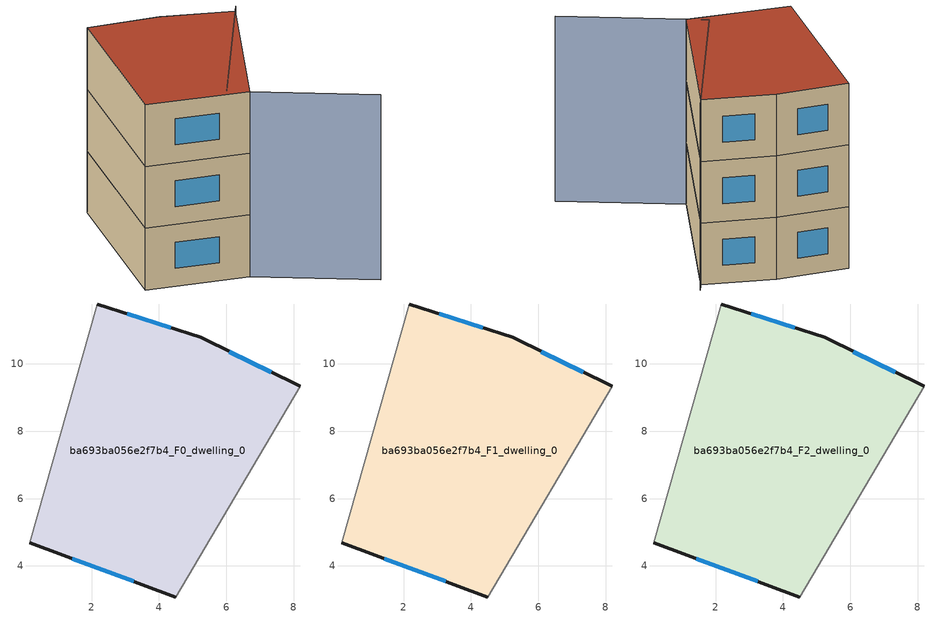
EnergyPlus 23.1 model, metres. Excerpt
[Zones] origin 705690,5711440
ba693ba056e2f7b4_F0_dwelling_0
 floor ground (EU_floor_Construction): 8.19,9.33 4.51,3.08 0.17,4.68 2.17,11.78 5.24,10.79 z0
 wall outside (EU_wall_Construction): 8.19,9.33 5.24,10.79 2.17,11.78 / 0.17,4.68 4.51,3.08 z0:3
 wall adiabatic (EU_wall_Construction): 2.17,11.78 0.17,4.68 / 4.51,3.08 8.19,9.33 z0:3
 window (EU_Window_Construction): 4.35,11.08 3.06,11.49 / 7.34,9.75 6.1,10.37 / 1.42,4.22 3.25,3.54 z0.87:2.13
ba693ba056e2f7b4_F1_dwelling_0
 floor to ba693ba056e2f7b4_F0_dwelling_0 (EU_floor_Construction): 8.19,9.33 4.51,3.08 0.17,4.68 2.17,11.78 5.24,10.79 z3
 wall outside (EU_wall_Construction): 8.19,9.33 5.24,10.79 2.17,11.78 / 0.17,4.68 4.51,3.08 z3:6
 wall adiabatic (EU_wall_Construction): 2.17,11.78 0.17,4.68 / 4.51,3.08 8.19,9.33 z3:6
 window (EU_Window_Construction): 4.35,11.08 3.06,11.49 / 7.34,9.75 6.1,10.37 / 1.42,4.22 3.25,3.54 z3.87:5.13
ba693ba056e2f7b4_F2_dwelling_0
 floor to ba693ba056e2f7b4_F1_dwelling_0 (EU_floor_Construction): 8.19,9.33 4.51,3.08 0.17,4.68 2.17,11.78 5.24,10.79 z6
 wall outside (EU_wall_Construction): 8.19,9.33 5.24,10.79 2.17,11.78 / 0.17,4.68 4.51,3.08 z6:9
 wall adiabatic (EU_wall_Construction): 2.17,11.78 0.17,4.68 / 4.51,3.08 8.19,9.33 z6:9
 window (EU_Window_Construction): 4.35,11.08 3.06,11.49 / 7.34,9.75 6.1,10.37 / 1.42,4.22 3.25,3.54 z6.87:8.13
 roof outside (EU_roof_Construction): 4.51,3.08 8.19,9.33 5.24,10.79 2.17,11.78 0.17,4.68 z9
shading: 8.91,-0.4 3.74,3.69 / 3.74,3.69 8.48,9.69 z0:9
[Building]
EU S2 Campaign: North Axis=0; Terrain=City; Solar Distribution=FullExterior
[Site:Location]
London: Latitude=51.5; Longitude=-0.5; Time Zone=0; Elevation=25
[SizingPeriod:WeatherFileDays]
AnnualSizingPeriod: Begin Month=1; Begin Day of Month=1; End Month=12; End Day of Month=31; Day of Week for Start Day=Monday; Use Weather File Daylight Saving Period=No; Use Weather File Rain and Snow Indicators=No
[MATERIAL]
EU_InternalMass_Material: Roughness=MediumRough; Thickness=0.1; Conductivity=1; Density=1800; Specific Heat=900; Thermal Absorptance=0.9; Solar Absorptance=0.7; Visible Absorptance=0.7
[MATERIAL:NOMASS] Roughness=MediumRough; Thermal Absorptance=0.9; Solar Absorptance=0.7; Visible Absorptance=0.7
Name | Thermal Resistance
EU_wall_NoMass | 0.724719
EU_roof_NoMass | 2.98947
EU_floor_NoMass | 2.39157
[WINDOWMATERIAL:SIMPLEGLAZINGSYSTEM]
EU_Window_SimpleGlazing: UFactor=2.63425; Solar Heat Gain Coefficient=0.76; Visible Transmittance=0.76
[CONSTRUCTION]
EU_wall_Construction: EU_wall_NoMass
EU_roof_Construction: EU_roof_NoMass
EU_floor_Construction: EU_floor_NoMass
EU_Window_Construction: EU_Window_SimpleGlazing
EU_InternalMass_Construction: EU_InternalMass_Material
[ZONE] Type=1; Multiplier=1; Ceiling Height=autocalculate; Floor Area=autocalculate; Part of Total Floor Area=Yes
Name | Volume
ba693ba056e2f7b4_F0_dwelling_0 | 123.426
ba693ba056e2f7b4_F1_dwelling_0; ba693ba056e2f7b4_F2_dwelling_0 | 123.425
[INTERNALMASS] Construction=EU_InternalMass_Construction; Surface Area=41.142
Name | Zone or ZoneList
ba693ba056e2f7b4_F0_dwelling_0_EU_InternalMass | ba693ba056e2f7b4_F0_dwelling_0
ba693ba056e2f7b4_F1_dwelling_0_EU_InternalMass | ba693ba056e2f7b4_F1_dwelling_0
ba693ba056e2f7b4_F2_dwelling_0_EU_InternalMass | ba693ba056e2f7b4_F2_dwelling_0
[OTHEREQUIPMENT] Fuel Type=Electricity; Design Level Calculation Method=Watts/Area; Power per Zone Floor Area=1; Fraction Latent=0; Fraction Radiant=0; Fraction Lost=0; Carbon Dioxide Generation Rate=0; EndUse Subcategory=EU_Step8_InternalGains
Name | Zone or ZoneList or Space or SpaceList | Schedule
EU_Step8_InternalGain_ba693ba056e2f7b4_F0_dwelling_0_f000 | ba693ba056e2f7b4_F0_dwelling_0 | EU_Step8_GainSchedule_ba693ba056e2f7b4_F0_dwelling_0_f000
EU_Step8_InternalGain_ba693ba056e2f7b4_F1_dwelling_0_f000 | ba693ba056e2f7b4_F1_dwelling_0 | EU_Step8_GainSchedule_ba693ba056e2f7b4_F1_dwelling_0_f000
EU_Step8_InternalGain_ba693ba056e2f7b4_F2_dwelling_0_f000 | ba693ba056e2f7b4_F2_dwelling_0 | EU_Step8_GainSchedule_ba693ba056e2f7b4_F2_dwelling_0_f000
[ZONEVENTILATION:DESIGNFLOWRATE] Schedule=EU_AlwaysOn; Design Flow Rate Calculation Method=AirChanges/Hour; Air Changes per Hour=0.418135; Ventilation Type=Natural; Fan Pressure Rise=0; Fan Total Efficiency=1; Constant Term Coefficient=1; Temperature Term Coefficient=0; Velocity Term Coefficient=0; Velocity Squared Term Coefficient=0; Minimum Indoor Temperature=-100; Maximum Indoor Temperature=100; Delta Temperature=-100; Minimum Outdoor Temperature=-100; Maximum Outdoor Temperature=100; Maximum Wind Speed=40
Name | Zone or ZoneList or Space or SpaceList
EU_ConstantAir_ba693ba056e2f7b4_F0_dwelling_0 | ba693ba056e2f7b4_F0_dwelling_0
EU_ConstantAir_ba693ba056e2f7b4_F1_dwelling_0 | ba693ba056e2f7b4_F1_dwelling_0
EU_ConstantAir_ba693ba056e2f7b4_F2_dwelling_0 | ba693ba056e2f7b4_F2_dwelling_0
[HVACTEMPLATE:THERMOSTAT] Constant Heating Setpoint=20; Constant Cooling Setpoint=50
EU_HeatOnly_ba693ba056e2f7b4_F0_dwelling_0; EU_HeatOnly_ba693ba056e2f7b4_F1_dwelling_0; EU_HeatOnly_ba693ba056e2f7b4_F2_dwelling_0
[HVACTEMPLATE:ZONE:IDEALLOADSAIRSYSTEM] System Availability Schedule=EU_AlwaysOn; Maximum Heating Supply Air Temperature=50; Minimum Cooling Supply Air Temperature=13; Maximum Heating Supply Air Humidity Ratio=0.0156; Minimum Cooling Supply Air Humidity Ratio=0.0077; Heating Limit=NoLimit; Cooling Limit=NoLimit; Heating Availability Schedule=EU_AlwaysOn; Cooling Availability Schedule=EU_CoolingOff; Dehumidification Control Type=ConstantSensibleHeatRatio; Cooling Sensible Heat Ratio=0.7; Dehumidification Setpoint=60; Humidification Control Type=None; Humidification Setpoint=30; Outdoor Air Method=None; Outdoor Air Flow Rate per Person=0.00944; Outdoor Air Flow Rate per Zone Floor Area=0; Outdoor Air Flow Rate per Zone=0; Demand Controlled Ventilation Type=None; Outdoor Air Economizer Type=NoEconomizer; Heat Recovery Type=None; Sensible Heat Recovery Effectiveness=0.7; Latent Heat Recovery Effectiveness=0.65
Name | Template Thermostat
ba693ba056e2f7b4_F0_dwelling_0 | EU_HeatOnly_ba693ba056e2f7b4_F0_dwelling_0
ba693ba056e2f7b4_F1_dwelling_0 | EU_HeatOnly_ba693ba056e2f7b4_F1_dwelling_0
ba693ba056e2f7b4_F2_dwelling_0 | EU_HeatOnly_ba693ba056e2f7b4_F2_dwelling_0
[SIZING:ZONE] Zone Cooling Design Supply Air Temperature Input Method=SupplyAirTemperature; Zone Cooling Design Supply Air Temperature=13; Zone Heating Design Supply Air Temperature Input Method=SupplyAirTemperature; Zone Heating Design Supply Air Temperature=50; Zone Cooling Design Supply Air Humidity Ratio=0.008; Zone Heating Design Supply Air Humidity Ratio=0.008; Cooling Design Air Flow Method=DesignDay; Cooling Design Air Flow Rate=0; Cooling Minimum Air Flow per Zone Floor Area=0.000762; Cooling Minimum Air Flow=0; Cooling Minimum Air Flow Fraction=0.2; Heating Design Air Flow Method=DesignDay; Heating Design Air Flow Rate=0; Heating Maximum Air Flow per Zone Floor Area=0.002032; Heating Maximum Air Flow=0.141576; Heating Maximum Air Flow Fraction=0.3; Account for Dedicated Outdoor Air System=No; Dedicated Outdoor Air System Control Strategy=NeutralSupplyAir; Dedicated Outdoor Air Low Setpoint Temperature for Design=autosize; Dedicated Outdoor Air High Setpoint Temperature for Design=autosize; Zone Load Sizing Method=Sensible Load Only No Latent Load; Zone Latent Cooling Design Supply Air Humidity Ratio Input Method=HumidityRatioDifference; Zone Cooling Design Supply Air Humidity Ratio Difference=0.005; Zone Latent Heating Design Supply Air Humidity Ratio Input Method=HumidityRatioDifference; Zone Humidification Design Supply Air Humidity Ratio Difference=0.005
ba693ba056e2f7b4_F0_dwelling_0; ba693ba056e2f7b4_F1_dwelling_0; ba693ba056e2f7b4_F2_dwelling_0
[SCHEDULE:CONSTANT]
Name | Hourly Value
EU_AlwaysOn | 1
EU_CoolingOff | 0
[SCHEDULE:FILE] Column Number=1; Rows to Skip at Top=0; Number of Hours of Data=8760; Column Separator=Comma; Interpolate to Timestep=No; Minutes per Item=60; Adjust Schedule for Daylight Savings=Yes
Name | File
EU_Step8_GainSchedule_ba693ba056e2f7b4_F0_dwelling_0_f000 | ../../schedules/ba693ba056e2f7b4/ba693ba056e2f7b4_F0_dwelling_0_f000_gain.csv
EU_Step8_GainSchedule_ba693ba056e2f7b4_F1_dwelling_0_f000 | ../../schedules/ba693ba056e2f7b4/ba693ba056e2f7b4_F1_dwelling_0_f000_gain.csv
EU_Step8_GainSchedule_ba693ba056e2f7b4_F2_dwelling_0_f000 | ../../schedules/ba693ba056e2f7b4/ba693ba056e2f7b4_F2_dwelling_0_f000_gain.csv
